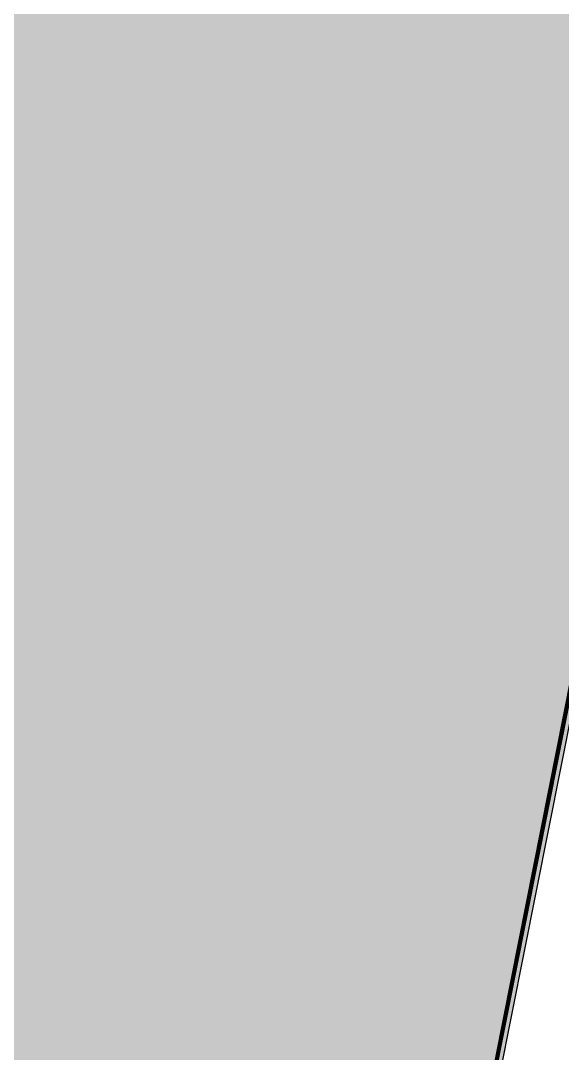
# Model space of a CAD drawing. Header units: millimetres. Extents: x 111 to 1506, y 14 to 566.
# Drawn here: x 204.93 to 206.013, y 110.977 to 113.043 of the extents above; entities that cross this region are included whole.
import ezdxf

# ---------------------------------------------------------------- set-up
doc = ezdxf.new("R2010")
doc.units = ezdxf.units.MM
doc.layers.add('G', color=254, linetype='Continuous', lineweight=5)

msp = doc.modelspace()

# ---------------------------------------------------------------- hatches: boundary and pattern name
at = {"layer": 'G', "lineweight": 100, "ltscale": 1000}
h = msp.add_hatch(dxfattribs=at)
h.set_pattern_fill('AR-HBONE', color=256, scale=0.046, angle=-8.35586, style=0)
h.set_pattern_definition([(36.644141, (430.36546, 1702.05599), (0.037814706, 0.257453002), [0.552, -0.184]), (126.644141, (430.5131, 1702.1658), (0.037814706, 0.257453002), [0.552, -0.184])])
h.paths.add_polyline_path([(213.07061, 157.37807), (214.77586, 155.697), (203.07053, 96.74537), (201.08828, 97.12101)])

# ---------------------------------------------------------------- linework, layer by layer
msp.add_line((203.07053, 96.74537), (214.77586, 155.697))
at = {"lineweight": 100, "ltscale": 1000}
for p, q in [((205.62655, 109.67845), (207.97251, 121.48582)), ((207.97077, 121.48206), (205.62655, 109.67845))]:
    msp.add_line(p, q, dxfattribs=at)
msp.add_lwpolyline([(225.72458, 115.71718), (218.21115, 93.87621), (203.07053, 96.74537), (204.83928, 105.65331), (205.02732, 106.60034), (205.09306, 106.93146), (205.39025, 108.42818), (205.61838, 109.61552), (205.62655, 109.67845), (207.96081, 121.46054), (209.42328, 124.62156), (225.58665, 115.76739)], dxfattribs=at)

doc.saveas('drawing.dxf')
